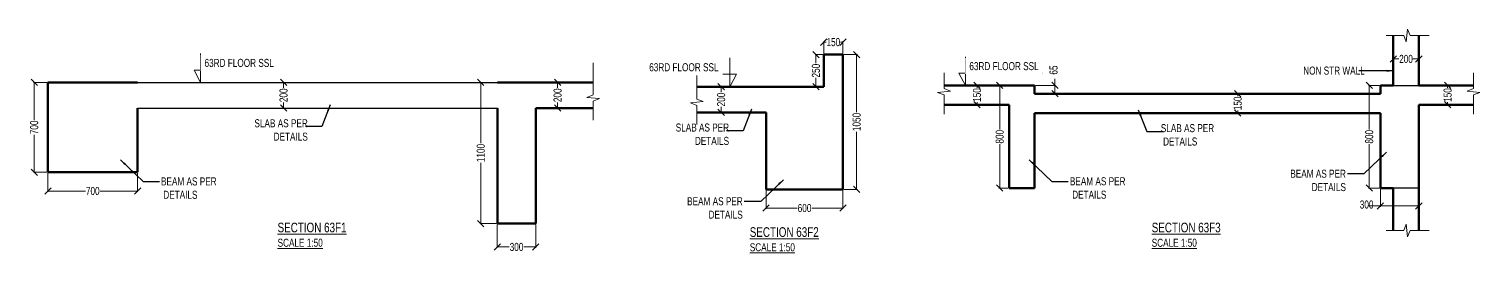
# Model space of a CAD drawing. Header units: millimetres. Extents: x 41 to 69485, y 10 to 32708.
# Drawn here: x 15473 to 26804, y 10 to 1754 of the extents above; entities that cross this region are included whole.
import ezdxf

# ---------------------------------------------------------------- set-up
doc = ezdxf.new("R2010")
doc.units = ezdxf.units.MM
doc.layers.add('Beam Nos', color=7, linetype='Continuous')
doc.layers.add('dim', color=8, linetype='Continuous')
for name, color, linetype, lineweight in [('G-ANNO-TEXT', 231, 'Continuous', 9), ('S-BEAM', 7, 'Continuous', 18), ('S-DETL-GENF', 7, 'Continuous', 18), ('S-DETL-THIN', 1, 'Continuous', 18), ('S-FLOOR', 2, 'Continuous', 9), ('S-WALL', 4, 'Continuous', 18), ('SEC TEXT', 50, 'Continuous', 5)]:
    doc.layers.add(name, color=color, linetype=linetype, lineweight=lineweight)
doc.styles.add('sd', font='ARIALN.TTF')
doc.styles.add('SOBHA', font='swisscl.ttf')
doc.dimstyles.new('S--25', dxfattribs={"dimscale": 25, "dimtxt": 2.5, "dimasz": 2, "dimexe": 0.25, "dimexo": 0.25, "dimgap": 0.1, "dimtad": 0, "dimdec": 0, "dimrnd": 0.0005, "dimzin": 0, "dimdsep": 46, "dimtxsty": 'SOBHA', "dimblk": 'OBLIQUE', "dimcen": 0.09, "dimclrd": 8, "dimclre": 8, "dimclrt": 6, "dimadec": 0, "dimazin": 0, "dimtfac": 1, "dimtdec": 0, "dimtofl": 0, "dimtmove": 0, "dimatfit": 3, "dimfxl": 0.18, "dimtolj": 1, "dimtzin": 0, "dimlwd": -1, "dimlwe": -1, "dimarcsym": 0})

# ---------------------------------------------------------------- blocks, each defined once
blk = doc.blocks.new('_OBLIQUE')
at = {"color": 0, "linetype": 'ByBlock'}
blk.add_line((-0.5, -0.5), (0.5, 0.5), dxfattribs=at)
blk = doc.blocks.new('*D40')
at = {"layer": 'Defpoints', "color": 0, "transparency": 16777216}
for p in [(21229, 505), (21829, 505), (21229, 359)]:
    blk.add_point(p, dxfattribs=at)
at = {"layer": 'S-BEAM', "color": 8, "transparency": 16777216}
for p, q in [((21229, 498), (21229, 353)), ((21829, 498), (21829, 353)), ((21229, 359), (21472, 359)), ((21829, 359), (21586, 359))]:
    blk.add_line(p, q, dxfattribs=at)
at = {"layer": 'S-BEAM', "color": 8, "transparency": 16777216, "xscale": 50, "yscale": 50, "zscale": 50, "rotation": 180}
blk.add_blockref('_OBLIQUE', (21229, 359), dxfattribs=at)
at = {"layer": 'S-BEAM', "color": 8, "transparency": 16777216, "xscale": 50, "yscale": 50, "zscale": 50}
blk.add_blockref('_OBLIQUE', (21829, 359), dxfattribs=at)
at = {"layer": 'S-BEAM', "color": 6, "transparency": 16777216, "insert": (21529, 359), "char_height": 62.5, "width": 11.3, "attachment_point": 5, "style": 'SOBHA'}
blk.add_mtext('\\A1;600', dxfattribs=at)
blk = doc.blocks.new('*D41')
at = {"layer": 'Defpoints', "color": 0, "transparency": 16777216}
for p in [(21829, 1555), (21829, 505), (21936, 505)]:
    blk.add_point(p, dxfattribs=at)
at = {"layer": 'S-BEAM', "color": 8, "transparency": 16777216}
for p, q in [((21836, 1555), (21943, 1555)), ((21936, 1555), (21936, 1106)), ((21936, 505), (21936, 954)), ((21836, 505), (21943, 505))]:
    blk.add_line(p, q, dxfattribs=at)
at = {"layer": 'S-BEAM', "color": 8, "transparency": 16777216, "xscale": 50, "yscale": 50, "zscale": 50}
for p, rotation in [((21936, 1555), 90), ((21936, 505), 270)]:
    blk.add_blockref('_OBLIQUE', p, dxfattribs=dict(at, rotation=rotation))
at = {"layer": 'S-BEAM', "color": 6, "transparency": 16777216, "insert": (21936, 1030), "char_height": 62.5, "width": 15.06, "attachment_point": 5, "rotation": 90, "style": 'SOBHA'}
blk.add_mtext('\\A1;1050', dxfattribs=at)
blk = doc.blocks.new('*D42')
at = {"layer": 'Defpoints', "color": 0, "transparency": 16777216}
for p in [(21679, 1555), (21583, 1305), (21618, 1305)]:
    blk.add_point(p, dxfattribs=at)
at = {"layer": 'S-BEAM', "color": 8, "transparency": 16777216}
for p, q in [((21673, 1555), (21612, 1555)), ((21618, 1555), (21618, 1487)), ((21618, 1305), (21618, 1373)), ((21589, 1305), (21625, 1305))]:
    blk.add_line(p, q, dxfattribs=at)
at = {"layer": 'S-BEAM', "color": 8, "transparency": 16777216, "xscale": 50, "yscale": 50, "zscale": 50}
for p, rotation in [((21618, 1555), 90), ((21618, 1305), 270)]:
    blk.add_blockref('_OBLIQUE', p, dxfattribs=dict(at, rotation=rotation))
at = {"layer": 'S-BEAM', "color": 6, "transparency": 16777216, "insert": (21618, 1430), "char_height": 62.5, "width": 11.3, "attachment_point": 5, "rotation": 90, "style": 'SOBHA'}
blk.add_mtext('\\A1;250', dxfattribs=at)
blk = doc.blocks.new('*D43')
at = {"layer": 'Defpoints', "color": 0, "transparency": 16777216}
for p in [(20843, 1305), (20843, 1105), (20878, 1105)]:
    blk.add_point(p, dxfattribs=at)
at = {"layer": 'S-BEAM', "color": 8, "transparency": 16777216}
for p, q in [((20849, 1305), (20885, 1305)), ((20878, 1305), (20878, 1262)), ((20878, 1105), (20878, 1148)), ((20849, 1105), (20885, 1105))]:
    blk.add_line(p, q, dxfattribs=at)
at = {"layer": 'S-BEAM', "color": 8, "transparency": 16777216, "xscale": 50, "yscale": 50, "zscale": 50}
for p, rotation in [((20878, 1305), 90), ((20878, 1105), 270)]:
    blk.add_blockref('_OBLIQUE', p, dxfattribs=dict(at, rotation=rotation))
at = {"layer": 'S-BEAM', "color": 6, "transparency": 16777216, "insert": (20878, 1205), "char_height": 62.5, "width": 11.3, "attachment_point": 5, "rotation": 90, "style": 'SOBHA'}
blk.add_mtext('\\A1;200', dxfattribs=at)
blk = doc.blocks.new('M_Break Line R1 - M_Break Line R1-9785807-11F4')
at = {"layer": 'S-DETL-GENF'}
for p, q in [((11695, 37643), (11695, 37394)), ((11695, 37394), (11645, 37374)), ((11645, 37374), (11745, 37364)), ((11745, 37364), (11695, 37344)), ((11695, 37344), (11695, 37195))]:
    blk.add_line(p, q, dxfattribs=at)
blk = doc.blocks.new('*D44')
at = {"layer": 'Defpoints', "color": 0, "transparency": 16777216}
for p in [(15621, 638), (16321, 638), (16321, 492)]:
    blk.add_point(p, dxfattribs=at)
at = {"layer": 'S-BEAM', "color": 8, "transparency": 16777216}
for p, q in [((15621, 632), (15621, 486)), ((16321, 632), (16321, 486)), ((15621, 492), (15914, 492)), ((16321, 492), (16028, 492))]:
    blk.add_line(p, q, dxfattribs=at)
at = {"layer": 'S-BEAM', "color": 8, "transparency": 16777216, "xscale": 50, "yscale": 50, "zscale": 50, "rotation": 180}
blk.add_blockref('_OBLIQUE', (15621, 492), dxfattribs=at)
at = {"layer": 'S-BEAM', "color": 8, "transparency": 16777216, "xscale": 50, "yscale": 50, "zscale": 50}
blk.add_blockref('_OBLIQUE', (16321, 492), dxfattribs=at)
at = {"layer": 'S-BEAM', "color": 6, "transparency": 16777216, "insert": (15971, 492), "char_height": 62.5, "width": 11.3, "attachment_point": 5, "style": 'SOBHA'}
blk.add_mtext('\\A1;700', dxfattribs=at)
blk = doc.blocks.new('*D45')
at = {"layer": 'Defpoints', "color": 0, "transparency": 16777216}
for p in [(15621, 1338), (15514, 638), (15621, 638)]:
    blk.add_point(p, dxfattribs=at)
at = {"layer": 'S-BEAM', "color": 8, "transparency": 16777216}
for p, q in [((15615, 1338), (15508, 1338)), ((15514, 1338), (15514, 1045)), ((15514, 638), (15514, 931)), ((15615, 638), (15508, 638))]:
    blk.add_line(p, q, dxfattribs=at)
at = {"layer": 'S-BEAM', "color": 8, "transparency": 16777216, "xscale": 50, "yscale": 50, "zscale": 50}
for p, rotation in [((15514, 1338), 90), ((15514, 638), 270)]:
    blk.add_blockref('_OBLIQUE', p, dxfattribs=dict(at, rotation=rotation))
at = {"layer": 'S-BEAM', "color": 6, "transparency": 16777216, "insert": (15514, 988), "char_height": 62.5, "width": 15.06, "attachment_point": 5, "rotation": 90, "style": 'SOBHA'}
blk.add_mtext('\\A1;700', dxfattribs=at)
blk = doc.blocks.new('*D46')
at = {"layer": 'Defpoints', "color": 0, "transparency": 16777216}
for p in [(19636, 1338), (19601, 1138), (19636, 1138)]:
    blk.add_point(p, dxfattribs=at)
at = {"layer": 'S-BEAM', "color": 8, "transparency": 16777216}
for p, q in [((19630, 1338), (19594, 1338)), ((19601, 1338), (19601, 1295)), ((19630, 1138), (19594, 1138)), ((19601, 1138), (19601, 1181))]:
    blk.add_line(p, q, dxfattribs=at)
at = {"layer": 'S-BEAM', "color": 8, "transparency": 16777216, "xscale": 50, "yscale": 50, "zscale": 50}
for p, rotation in [((19601, 1338), 90), ((19601, 1138), 270)]:
    blk.add_blockref('_OBLIQUE', p, dxfattribs=dict(at, rotation=rotation))
at = {"layer": 'S-BEAM', "color": 6, "transparency": 16777216, "insert": (19601, 1238), "char_height": 62.5, "width": 11.3, "attachment_point": 5, "rotation": 90, "style": 'SOBHA'}
blk.add_mtext('\\A1;200', dxfattribs=at)
blk = doc.blocks.new('*D54')
at = {"layer": 'Defpoints', "color": 0, "transparency": 16777216}
for p in [(19130, 238), (19430, 238), (19430, 56)]:
    blk.add_point(p, dxfattribs=at)
at = {"layer": 'S-BEAM', "color": 8, "transparency": 16777216}
for p, q in [((19130, 232), (19130, 50)), ((19430, 232), (19430, 50)), ((19130, 56), (19223, 56)), ((19430, 56), (19338, 56))]:
    blk.add_line(p, q, dxfattribs=at)
at = {"layer": 'S-BEAM', "color": 8, "transparency": 16777216, "xscale": 50, "yscale": 50, "zscale": 50, "rotation": 180}
blk.add_blockref('_OBLIQUE', (19130, 56), dxfattribs=at)
at = {"layer": 'S-BEAM', "color": 8, "transparency": 16777216, "xscale": 50, "yscale": 50, "zscale": 50}
blk.add_blockref('_OBLIQUE', (19430, 56), dxfattribs=at)
at = {"layer": 'S-BEAM', "color": 6, "transparency": 16777216, "insert": (19280, 56), "char_height": 62.5, "attachment_point": 5, "style": 'SOBHA'}
blk.add_mtext('\\A1;300', dxfattribs=at)
blk = doc.blocks.new('*D56')
at = {"layer": 'Defpoints', "color": 0, "transparency": 16777216}
for p in [(19001, 1338), (19130, 1338), (19130, 238)]:
    blk.add_point(p, dxfattribs=at)
at = {"layer": 'S-BEAM', "color": 8, "transparency": 16777216}
for p, q in [((19124, 1338), (18995, 1338)), ((19001, 1338), (19001, 864)), ((19001, 238), (19001, 712)), ((19124, 238), (18995, 238))]:
    blk.add_line(p, q, dxfattribs=at)
at = {"layer": 'S-BEAM', "color": 8, "transparency": 16777216, "xscale": 50, "yscale": 50, "zscale": 50}
for p, rotation in [((19001, 1338), 90), ((19001, 238), 270)]:
    blk.add_blockref('_OBLIQUE', p, dxfattribs=dict(at, rotation=rotation))
at = {"layer": 'S-BEAM', "color": 6, "transparency": 16777216, "insert": (19001, 788), "char_height": 62.5, "attachment_point": 5, "rotation": 90, "style": 'SOBHA'}
blk.add_mtext('\\A1;1100', dxfattribs=at)
blk = doc.blocks.new('*D57')
at = {"layer": 'Defpoints', "color": 0, "transparency": 16777216}
for p in [(17461, 1338), (17501, 1338), (17501, 1138)]:
    blk.add_point(p, dxfattribs=at)
at = {"layer": 'S-BEAM', "color": 8, "transparency": 16777216}
for p, q in [((17494, 1338), (17455, 1338)), ((17461, 1338), (17461, 1295)), ((17494, 1138), (17455, 1138)), ((17461, 1138), (17461, 1181))]:
    blk.add_line(p, q, dxfattribs=at)
at = {"layer": 'S-BEAM', "color": 8, "transparency": 16777216, "xscale": 50, "yscale": 50, "zscale": 50}
for p, rotation in [((17461, 1338), 90), ((17461, 1138), 270)]:
    blk.add_blockref('_OBLIQUE', p, dxfattribs=dict(at, rotation=rotation))
at = {"layer": 'S-BEAM', "color": 6, "transparency": 16777216, "insert": (17461, 1238), "char_height": 62.5, "attachment_point": 5, "rotation": 90, "style": 'SOBHA'}
blk.add_mtext('\\A1;200', dxfattribs=at)
blk = doc.blocks.new('M_Break Line R1 - M_Break Line R1-9784623-11F3')
at = {"layer": 'S-DETL-GENF'}
for p, q in [((17255, 37889), (17265, 37989)), ((17265, 37989), (17285, 37939)), ((17098, 37939), (17235, 37939)), ((17235, 37939), (17255, 37889)), ((17285, 37939), (17434, 37939))]:
    blk.add_line(p, q, dxfattribs=at)
blk = doc.blocks.new('M_Break Line R1 - M_Break Line R1-9784856-11F3')
at = {"layer": 'S-DETL-GENF'}
for p, q in [((17235, 36419), (17098, 36419)), ((17255, 36469), (17235, 36419)), ((17265, 36369), (17255, 36469)), ((17285, 36419), (17265, 36369)), ((17434, 36419), (17285, 36419))]:
    blk.add_line(p, q, dxfattribs=at)
blk = doc.blocks.new('M_Break Line R1 - M_Break Line R1-9777640-11F3')
at = {"layer": 'S-DETL-GENF'}
for p, q in [((17780, 37649), (17780, 37526)), ((17780, 37526), (17730, 37506)), ((17730, 37506), (17830, 37496)), ((17830, 37496), (17780, 37476)), ((17780, 37476), (17780, 37327))]:
    blk.add_line(p, q, dxfattribs=at)
blk = doc.blocks.new('M_Break Line R1 - M_Break Line R1-9785119-11F3')
at = {"layer": 'S-DETL-GENF'}
for p, q in [((13645, 37526), (13645, 37649)), ((13595, 37496), (13695, 37506)), ((13695, 37506), (13645, 37526)), ((13645, 37476), (13595, 37496)), ((13645, 37327), (13645, 37476))]:
    blk.add_line(p, q, dxfattribs=at)
blk = doc.blocks.new('*D47')
at = {"layer": 'Defpoints', "color": 0, "transparency": 16777216}
for p in [(23126, 1315), (23053, 515), (23126, 515)]:
    blk.add_point(p, dxfattribs=at)
at = {"layer": 'S-BEAM', "color": 8, "transparency": 16777216}
for p, q in [((23120, 1315), (23047, 1315)), ((23053, 1315), (23053, 972)), ((23053, 515), (23053, 858)), ((23120, 515), (23047, 515))]:
    blk.add_line(p, q, dxfattribs=at)
at = {"layer": 'S-BEAM', "color": 8, "transparency": 16777216, "xscale": 50, "yscale": 50, "zscale": 50}
for p, rotation in [((23053, 1315), 90), ((23053, 515), 270)]:
    blk.add_blockref('_OBLIQUE', p, dxfattribs=dict(at, rotation=rotation))
at = {"layer": 'S-BEAM', "color": 6, "transparency": 16777216, "insert": (23053, 915), "char_height": 62.5, "width": 11.3, "attachment_point": 5, "rotation": 90, "style": 'SOBHA'}
blk.add_mtext('\\A1;800', dxfattribs=at)
blk = doc.blocks.new('*D48')
at = {"layer": 'Defpoints', "color": 0, "transparency": 16777216}
for p in [(22911, 1315), (22876, 1165), (22911, 1165)]:
    blk.add_point(p, dxfattribs=at)
at = {"layer": 'S-BEAM', "color": 8, "transparency": 16777216}
for p, q in [((22905, 1315), (22870, 1315)), ((22876, 1315), (22876, 1296)), ((22905, 1165), (22870, 1165)), ((22876, 1165), (22876, 1184))]:
    blk.add_line(p, q, dxfattribs=at)
at = {"layer": 'S-BEAM', "color": 8, "transparency": 16777216, "xscale": 50, "yscale": 50, "zscale": 50}
for p, rotation in [((22876, 1315), 90), ((22876, 1165), 270)]:
    blk.add_blockref('_OBLIQUE', p, dxfattribs=dict(at, rotation=rotation))
at = {"layer": 'S-BEAM', "color": 6, "transparency": 16777216, "insert": (22876, 1240), "char_height": 62.5, "width": 11.3, "attachment_point": 5, "rotation": 90, "style": 'SOBHA'}
blk.add_mtext('\\A1;150', dxfattribs=at)
blk = doc.blocks.new('*D49')
at = {"layer": 'Defpoints', "color": 0, "transparency": 16777216}
for p in [(26026, 1315), (25939, 515), (26026, 515)]:
    blk.add_point(p, dxfattribs=at)
at = {"layer": 'S-BEAM', "color": 8, "transparency": 16777216}
for p, q in [((26020, 1315), (25933, 1315)), ((25939, 1315), (25939, 972)), ((25939, 515), (25939, 858)), ((26020, 515), (25933, 515))]:
    blk.add_line(p, q, dxfattribs=at)
at = {"layer": 'S-BEAM', "color": 8, "transparency": 16777216, "xscale": 50, "yscale": 50, "zscale": 50}
for p, rotation in [((25939, 1315), 90), ((25939, 515), 270)]:
    blk.add_blockref('_OBLIQUE', p, dxfattribs=dict(at, rotation=rotation))
at = {"layer": 'S-BEAM', "color": 6, "transparency": 16777216, "insert": (25939, 915), "char_height": 62.5, "width": 11.3, "attachment_point": 5, "rotation": 90, "style": 'SOBHA'}
blk.add_mtext('\\A1;800', dxfattribs=at)
blk = doc.blocks.new('*D50')
at = {"layer": 'Defpoints', "color": 0, "transparency": 16777216}
for p in [(26026, 515), (26326, 515), (26326, 376)]:
    blk.add_point(p, dxfattribs=at)
at = {"layer": 'S-BEAM', "color": 8, "transparency": 16777216}
for p, q in [((26026, 509), (26026, 370)), ((26326, 509), (26326, 370)), ((26026, 376), (25928, 376)), ((26326, 376), (26026, 376))]:
    blk.add_line(p, q, dxfattribs=at)
at = {"layer": 'S-BEAM', "color": 8, "transparency": 16777216, "xscale": 50, "yscale": 50, "zscale": 50, "rotation": 180}
blk.add_blockref('_OBLIQUE', (26026, 376), dxfattribs=at)
at = {"layer": 'S-BEAM', "color": 8, "transparency": 16777216, "xscale": 50, "yscale": 50, "zscale": 50}
blk.add_blockref('_OBLIQUE', (26326, 376), dxfattribs=at)
at = {"layer": 'S-BEAM', "color": 6, "transparency": 16777216, "insert": (25865, 418), "char_height": 62.5, "width": 11.3, "attachment_point": 1, "line_spacing_factor": 0.941778, "style": 'SOBHA'}
blk.add_mtext('\\A1;300', dxfattribs=at)
blk = doc.blocks.new('*D51')
at = {"layer": 'Defpoints', "color": 0, "transparency": 16777216}
for p in [(26126, 1521), (26126, 1486), (26326, 1486)]:
    blk.add_point(p, dxfattribs=at)
at = {"layer": 'S-BEAM', "color": 8, "transparency": 16777216}
for p, q in [((26126, 1492), (26126, 1527)), ((26126, 1521), (26169, 1521)), ((26326, 1521), (26283, 1521)), ((26326, 1492), (26326, 1527))]:
    blk.add_line(p, q, dxfattribs=at)
at = {"layer": 'S-BEAM', "color": 8, "transparency": 16777216, "xscale": 50, "yscale": 50, "zscale": 50, "rotation": 180}
blk.add_blockref('_OBLIQUE', (26126, 1521), dxfattribs=at)
at = {"layer": 'S-BEAM', "color": 8, "transparency": 16777216, "xscale": 50, "yscale": 50, "zscale": 50}
blk.add_blockref('_OBLIQUE', (26326, 1521), dxfattribs=at)
at = {"layer": 'S-BEAM', "color": 6, "transparency": 16777216, "insert": (26226, 1521), "char_height": 62.5, "width": 11.3, "attachment_point": 5, "style": 'SOBHA'}
blk.add_mtext('\\A1;200', dxfattribs=at)
blk = doc.blocks.new('*D52')
at = {"layer": 'Defpoints', "color": 0, "transparency": 16777216}
for p in [(24947, 1250), (24912, 1100), (24947, 1100)]:
    blk.add_point(p, dxfattribs=at)
at = {"layer": 'S-BEAM', "color": 8, "transparency": 16777216}
for p, q in [((24941, 1250), (24905, 1250)), ((24912, 1250), (24912, 1231)), ((24941, 1100), (24905, 1100)), ((24912, 1100), (24912, 1119))]:
    blk.add_line(p, q, dxfattribs=at)
at = {"layer": 'S-BEAM', "color": 8, "transparency": 16777216, "xscale": 50, "yscale": 50, "zscale": 50}
for p, rotation in [((24912, 1250), 90), ((24912, 1100), 270)]:
    blk.add_blockref('_OBLIQUE', p, dxfattribs=dict(at, rotation=rotation))
at = {"layer": 'S-BEAM', "color": 6, "transparency": 16777216, "insert": (24912, 1175), "char_height": 62.5, "width": 11.3, "attachment_point": 5, "rotation": 90, "style": 'SOBHA'}
blk.add_mtext('\\A1;150', dxfattribs=at)
blk = doc.blocks.new('*D53')
at = {"layer": 'Defpoints', "color": 0, "transparency": 16777216}
for p in [(23326, 1315), (23477, 1250), (23484, 1250)]:
    blk.add_point(p, dxfattribs=at)
at = {"layer": 'S-BEAM', "color": 8, "transparency": 16777216}
for p, q in [((23484, 1315), (23484, 1365)), ((23332, 1315), (23490, 1315)), ((23483, 1250), (23490, 1250)), ((23484, 1250), (23484, 1315))]:
    blk.add_line(p, q, dxfattribs=at)
at = {"layer": 'S-BEAM', "color": 8, "transparency": 16777216, "xscale": 50, "yscale": 50, "zscale": 50}
for p, rotation in [((23484, 1315), 90), ((23484, 1250), 270)]:
    blk.add_blockref('_OBLIQUE', p, dxfattribs=dict(at, rotation=rotation))
at = {"layer": 'S-BEAM', "color": 6, "transparency": 16777216, "insert": (23442, 1399), "char_height": 62.5, "width": 7.53, "attachment_point": 1, "rotation": 90, "line_spacing_factor": 0.941778, "style": 'SOBHA'}
blk.add_mtext('\\A1;65', dxfattribs=at)
blk = doc.blocks.new('*D58')
at = {"layer": 'Defpoints', "color": 0, "transparency": 16777216}
for p in [(26551, 1315), (26572, 1315), (26572, 1165)]:
    blk.add_point(p, dxfattribs=at)
at = {"layer": 'S-BEAM', "color": 8, "transparency": 16777216}
for p, q in [((26566, 1315), (26544, 1315)), ((26551, 1315), (26551, 1296)), ((26566, 1165), (26544, 1165)), ((26551, 1165), (26551, 1184))]:
    blk.add_line(p, q, dxfattribs=at)
at = {"layer": 'S-BEAM', "color": 8, "transparency": 16777216, "xscale": 50, "yscale": 50, "zscale": 50}
for p, rotation in [((26551, 1315), 90), ((26551, 1165), 270)]:
    blk.add_blockref('_OBLIQUE', p, dxfattribs=dict(at, rotation=rotation))
at = {"layer": 'S-BEAM', "color": 6, "transparency": 16777216, "insert": (26551, 1240), "char_height": 62.5, "attachment_point": 5, "rotation": 90, "style": 'SOBHA'}
blk.add_mtext('\\A1;150', dxfattribs=at)
blk = doc.blocks.new('*D55')
at = {"layer": 'Defpoints', "color": 0, "transparency": 16777216}
for p in [(21829, 1652), (21679, 1511), (21829, 1511)]:
    blk.add_point(p, dxfattribs=at)
at = {"layer": 'S-BEAM', "color": 8, "transparency": 16777216}
for p, q in [((21679, 1517), (21679, 1659)), ((21679, 1652), (21698, 1652)), ((21829, 1652), (21811, 1652)), ((21829, 1517), (21829, 1659))]:
    blk.add_line(p, q, dxfattribs=at)
at = {"layer": 'S-BEAM', "color": 8, "transparency": 16777216, "xscale": 50, "yscale": 50, "zscale": 50, "rotation": 180}
blk.add_blockref('_OBLIQUE', (21679, 1652), dxfattribs=at)
at = {"layer": 'S-BEAM', "color": 8, "transparency": 16777216, "xscale": 50, "yscale": 50, "zscale": 50}
blk.add_blockref('_OBLIQUE', (21829, 1652), dxfattribs=at)
at = {"layer": 'S-BEAM', "color": 6, "transparency": 16777216, "insert": (21754, 1652), "char_height": 62.5, "attachment_point": 5, "style": 'SOBHA'}
blk.add_mtext('\\A1;150', dxfattribs=at)

msp = doc.modelspace()

# ---------------------------------------------------------------- linework, layer by layer
at = {"layer": 'Beam Nos'}
for p, q in [((16321.4, 1337.9), (19130.4, 1337.9)), ((16321.4, 1137.9), (19130.4, 1137.9))]:
    msp.add_line(p, q, dxfattribs=at)
at = {"layer": 'G-ANNO-TEXT'}
for p, q in [((17621.6, 1019.3), (17564.7, 1019.3)), ((20911.4, 986.1), (20854.5, 986.1)), ((24339.6, 981.3), (24396.5, 981.3))]:
    msp.add_line(p, q, dxfattribs=at)
at = {"layer": 'S-BEAM', "color": 7, "lineweight": 50}
for p, q in [((21679.3, 1554.7), (21829.3, 1554.7)), ((21679.3, 1554.7), (21679.3, 1304.7)), ((21829.3, 1554.7), (21829.3, 504.7)), ((16321.4, 1337.9), (15621.4, 1337.9)), ((15621.4, 1337.9), (15621.4, 637.9)), ((16321.4, 1337.9), (16321.4, 1337.9)), ((23325.8, 1314.9), (23125.8, 1314.9)), ((23325.8, 1249.9), (23325.8, 1314.9)), ((26125.8, 1314.9), (26025.8, 1314.9)), ((26025.8, 1314.9), (26025.8, 1249.9)), ((16321.4, 637.9), (16321.4, 1137.9)), ((19130.4, 237.9), (19130.4, 1137.9)), ((19430.4, 237.9), (19430.4, 1137.9)), ((23125.8, 1164.9), (23125.8, 514.9)), ((26325.8, 514.9), (26325.8, 1164.9)), ((21229.3, 504.7), (21229.3, 1104.7)), ((23325.8, 514.9), (23325.8, 1099.9)), ((26025.8, 1099.9), (26025.8, 514.9)), ((15621.4, 637.9), (16321.4, 637.9)), ((21829.3, 504.7), (21229.3, 504.7)), ((23125.8, 514.9), (23325.8, 514.9)), ((26025.8, 514.9), (26125.8, 514.9))]:
    msp.add_line(p, q, dxfattribs=at)
at = {"layer": 'S-BEAM', "color": 7, "lineweight": 18}
for p, q in [((26325.8, 1314.9), (26125.8, 1314.9)), ((26125.8, 514.9), (26325.8, 514.9))]:
    msp.add_line(p, q, dxfattribs=at)
at = {"layer": 'S-DETL-THIN'}
for p, q in [((16813.6, 1563), (16813.6, 1338)), ((20945.4, 1529.7), (20945.4, 1304.7)), ((22785.8, 1538.1), (22785.8, 1313.1)), ((16813.6, 1338), (16762, 1434.6)), ((16762, 1434.6), (17417, 1434.6)), ((20997, 1401.3), (20342, 1401.3)), ((20945.4, 1304.7), (20997, 1401.3)), ((22785.8, 1313.1), (22734.2, 1409.7)), ((22734.2, 1409.7), (23389.2, 1409.7))]:
    msp.add_line(p, q, dxfattribs=at)
at = {"layer": 'S-FLOOR', "color": 7, "lineweight": 50}
for p, q in [((19878.4, 1337.9), (19130.4, 1337.9)), ((20687.8, 1304.7), (21679.3, 1304.7)), ((23125.8, 1314.9), (22618.1, 1314.9)), ((26025.8, 1249.9), (23325.8, 1249.9)), ((26753.5, 1314.9), (26325.8, 1314.9)), ((19430.4, 1137.9), (19878.4, 1137.9)), ((22618.1, 1164.9), (23125.8, 1164.9)), ((26325.8, 1164.9), (26753.5, 1164.9)), ((21229.3, 1104.7), (20687.8, 1104.7)), ((23325.8, 1099.9), (26025.8, 1099.9)), ((19430.4, 237.9), (19130.4, 237.9))]:
    msp.add_line(p, q, dxfattribs=at)
at = {"layer": 'S-WALL', "color": 7, "lineweight": 50}
for p, q in [((26125.8, 1703.9), (26125.8, 1314.9)), ((26325.8, 1314.9), (26325.8, 1703.9)), ((26125.8, 514.9), (26125.8, 183.9)), ((26325.8, 183.9), (26325.8, 514.9))]:
    msp.add_line(p, q, dxfattribs=at)
at = {"layer": 'S-WALL', "color": 7, "lineweight": 25}
for p, q in [((26125.8, 1314.9), (26325.8, 1314.9)), ((26325.8, 514.9), (26125.8, 514.9))]:
    msp.add_line(p, q, dxfattribs=at)

# ---------------------------------------------------------------- block references
at = {"layer": 'S-DETL-GENF', "color": 6, "lineweight": 25}
for name, p in [('M_Break Line R1 - M_Break Line R1-9784623-11F3', (8973.3, -36235.1)), ('M_Break Line R1 - M_Break Line R1-9785807-11F4', (8183.5, -36152.1)), ('M_Break Line R1 - M_Break Line R1-9785119-11F3', (8973.3, -36235.1)), ('M_Break Line R1 - M_Break Line R1-9777640-11F3', (8973.3, -36235.1)), ('M_Break Line R1 - M_Break Line R1-9784856-11F3', (8973.3, -36235.1))]:
    msp.add_blockref(name, p, dxfattribs=at)

# ---------------------------------------------------------------- texts
at = {"layer": 'dim', "color": 6, "char_height": 62.5, "style": 'SOBHA', "bg_fill": 2}
for insert, attachment_point in [((25756.7, 658.2), 3), ((16504, 598.2), 1), ((23601.3, 599.2), 1), ((21046.6, 443.3), 3)]:
    msp.add_mtext('BEAM AS PER\\P DETAILS ', dxfattribs=dict(at, insert=insert, attachment_point=attachment_point))
at = {"layer": 'SEC TEXT', "color": 1, "linetype": 'ByBlock', "char_height": 75, "width": 804.109, "attachment_point": 1, "rotation": 0.01072, "style": 'sd'}
for s, insert in [('{\\fSwis721 LtCn BT|b0|i0|c0|p34;\\LSECTION 63F1\\P\\H0.83333x;SCALE 1:50}', (17414.3, 245.3)), ('{\\fSwis721 LtCn BT|b0|i0|c0|p34;\\LSECTION 63F3\\P\\H0.83333x;SCALE 1:50}', (24240.2, 245.3))]:
    msp.add_mtext(s, dxfattribs=dict(at, insert=insert))

# ---------------------------------------------------------------- dimensions: what is measured, and where the dimension line sits
at = {"layer": 'S-BEAM'}
for p1, p2, distance, picture, middle in [((21679.3, 1510.7), (21829.3, 1510.7), 141.7, '*D55', (21754.3, 1652.3)), ((17500.5, 1137.9), (17500.5, 1337.9), 39.8, '*D57', (17460.8, 1237.9)), ((19130.4, 237.9), (19130.4, 1337.9), 129.5, '*D56', (19000.9, 787.9)), ((26572.3, 1164.9), (26572.3, 1314.9), 21.8, '*D58', (26550.6, 1239.9)), ((19130.4, 237.9), (19430.4, 237.9), -182.1, '*D54', (19280.4, 55.8))]:
    dim = msp.add_aligned_dim(p1=p1, p2=p2, distance=distance, dimstyle='S--25', dxfattribs=at)
    dim.commit()
    dim.dimension.update_dxf_attribs({"geometry": picture, "text_midpoint": middle})
for base, p1, p2, angle, picture, middle in [((21618.3, 1304.7), (21679.3, 1554.7), (21582.9, 1304.7), 90, '*D42', (21618.3, 1429.7)), ((21936.4, 504.7), (21829.3, 1554.7), (21829.3, 504.7), 90, '*D41', (21936.4, 1029.7)), ((15514.3, 637.9), (15621.4, 1337.9), (15621.4, 637.9), 90, '*D45', (15514.3, 987.9)), ((19600.5, 1137.9), (19635.9, 1337.9), (19635.9, 1137.9), 90, '*D46', (19600.5, 1237.9)), ((20878.5, 1104.7), (20843.1, 1304.7), (20843.1, 1104.7), 90, '*D43', (20878.5, 1204.7)), ((22875.9, 1164.9), (22911.3, 1314.9), (22911.3, 1164.9), 90, '*D48', (22875.9, 1239.9)), ((23052.9, 514.9), (23125.8, 1314.9), (23125.8, 514.9), 90, '*D47', (23052.9, 914.9)), ((24911.6, 1099.9), (24947, 1249.9), (24947, 1099.9), 90, '*D52', (24911.6, 1174.9)), ((25938.9, 514.9), (26025.8, 1314.9), (26025.8, 514.9), 90, '*D49', (25938.9, 914.9)), ((21229.3, 359.1), (21829.3, 504.7), (21229.3, 504.7), 180, '*D40', (21529.3, 359.1))]:
    dim = msp.add_linear_dim(base=base, p1=p1, p2=p2, angle=angle, dimstyle='S--25', dxfattribs=at)
    dim.commit()
    dim.dimension.update_dxf_attribs({"geometry": picture, "text_midpoint": middle})
for base, p1, p2, picture, middle in [((26125.8, 1521), (26325.8, 1485.7), (26125.8, 1485.7), '*D51', (26225.8, 1521)), ((16321.4, 492.3), (15621.4, 637.9), (16321.4, 637.9), '*D44', (15971.4, 492.3))]:
    dim = msp.add_linear_dim(base=base, p1=p1, p2=p2, dimstyle='S--25', dxfattribs=at)
    dim.commit()
    dim.dimension.update_dxf_attribs({"geometry": picture, "text_midpoint": middle})
dim = msp.add_linear_dim(base=(23483.8, 1249.9), p1=(23325.8, 1314.9), p2=(23476.7, 1249.9), angle=90, dimstyle='S--25', dxfattribs=at)
dim.commit()
dim.dimension.update_dxf_attribs({"geometry": '*D53', "text_midpoint": (23483.8, 1402.5), "dimtype": 160})
dim = msp.add_linear_dim(base=(26325.8, 376.4), p1=(26025.8, 514.9), p2=(26325.8, 514.9), dimstyle='S--25', dxfattribs=at)
dim.commit()
dim.dimension.update_dxf_attribs({"geometry": '*D50', "text_midpoint": (25870.8, 376.4), "dimtype": 160})

# ---------------------------------------------------------------- next in the draw order: texts
at = {"layer": 'dim', "color": 6, "char_height": 62.5, "style": 'SOBHA', "bg_fill": 2}
for s, insert, attachment_point in [('63RD FLOOR SSL', (17385, 1521.5), 3), ('63RD FLOOR SSL', (23357.2, 1496.6), 3), ('NON STR WALL', (25423.2, 1461.6), 1), ('SLAB AS PER\\P DETAILS ', (17650.2, 1051.2), 3), ('SLAB AS PER\\P DETAILS ', (20939.9, 1018), 3), ('SLAB AS PER\\P DETAILS ', (24311.1, 1013.2), 1)]:
    msp.add_mtext(s, dxfattribs=dict(at, insert=insert, attachment_point=attachment_point))
at = {"layer": 'SEC TEXT', "color": 1, "linetype": 'ByBlock', "insert": (21101.5, 209.8), "char_height": 75, "width": 804.109, "attachment_point": 1, "rotation": 0.01072, "style": 'sd'}
msp.add_mtext('{\\fSwis721 LtCn BT|b0|i0|c0|p34;\\LSECTION 63F2\\P\\H0.83333x;SCALE 1:50}', dxfattribs=at)

# ---------------------------------------------------------------- next in the draw order: leaders
at = {"layer": 'dim'}
for points in [[(26074.2, 795.1), (25897.4, 626.2), (25769.1, 626.2)], [(16186.5, 735.1), (16363.4, 566.2), (16491.7, 566.2)], [(23283.8, 736.1), (23460.6, 567.2), (23588.9, 567.2)], [(21364.1, 580.3), (21187.3, 411.4), (21059, 411.4)]]:
    msp.add_leader(points, dimstyle='S--25', dxfattribs=at)

# ---------------------------------------------------------------- next in the draw order: block references
at = {"layer": 'S-DETL-GENF', "color": 6, "lineweight": 25, "xscale": -1}
msp.add_blockref('M_Break Line R1 - M_Break Line R1-9785807-11F4', (32382.7, -36185.3), dxfattribs=at)

# ---------------------------------------------------------------- next in the draw order: leaders
at = {"layer": 'dim'}
for points in [[(26125.8, 1428.5), (25856.7, 1428.5)], [(17825.9, 1163.6), (17759.3, 994.7), (17631, 994.7)], [(21115.7, 1130.4), (21049, 961.5), (20920.7, 961.5)], [(24135.3, 1125.6), (24202, 956.7), (24330.3, 956.7)]]:
    msp.add_leader(points, dimstyle='S--25', dxfattribs=at)

# ---------------------------------------------------------------- next in the draw order: texts
at = {"layer": 'dim', "color": 6, "insert": (20857.5, 1487.7), "char_height": 62.5, "attachment_point": 3, "style": 'SOBHA', "bg_fill": 2}
msp.add_mtext('63RD FLOOR SSL', dxfattribs=at)

doc.saveas('drawing.dxf')
